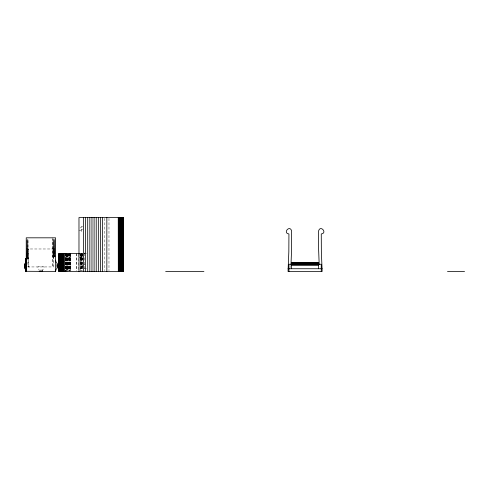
<?xml version="1.0" encoding="UTF-8"?>
<svg xmlns="http://www.w3.org/2000/svg" width="489" height="489" viewBox="0 0 489 489"><rect width="100%" height="100%" fill="white"/><g stroke="black" fill="none" stroke-linecap="round" stroke-linejoin="round"><path stroke-width="0.37" stroke-dasharray="2.44 1.83" d="M28.582 266.939L28.582 248.98M39.157 271.438C40.019 269.036 34.976 265.594 40.367 266.945M40.954 271.438L40.954 270.087M42.751 271.438C41.895 269.017 46.926 265.686 41.541 266.945M52.891 237.819L52.891 266.945L52.904 238.987M82.647 254.873L81.033 256.114L81.033 260.325L83.729 260.325M84.365 253.479L84.352 253.113M84.414 253.113L84.621 253.479M84.78 253.479L84.793 253.113M84.86 253.479L84.89 253.113M290.961 265.209L290.778 268.033M81.033 259.286L82.378 258.767M82.751 226.376L81.315 226.376L81.315 231.969L82.751 231.969M80.147 227.831L81.315 227.831M81.315 229.176L82.751 229.176M78.98 230.515L81.315 230.515M26.834 239.555L28.026 239.555M52.904 239.555L55.593 239.555M26.235 240.117L28.026 240.117M52.904 240.117L55.593 240.117M26.235 240.68L28.026 240.68M52.904 240.68L55.593 240.68M26.235 241.23L28.026 241.23M52.904 241.23L55.593 241.23M26.235 241.774L28.026 241.774M52.904 241.774L55.593 241.774M26.235 242.306L28.026 242.306M52.904 242.306L55.593 242.306M26.235 242.837L28.026 242.837M52.904 242.837L55.593 242.837M26.235 243.357L28.026 243.357M52.904 243.357L55.593 243.357M26.235 243.877L28.026 243.877M52.904 243.877L55.593 243.877M26.235 244.384L28.026 244.384M52.904 244.384L55.593 244.384M26.235 244.879L28.026 244.879M52.904 244.879L55.593 244.879M26.235 245.374L28.026 245.374M52.904 245.374L55.593 245.374M26.235 245.857L28.026 245.857M52.904 245.857L55.593 245.857M26.235 246.334L28.026 246.334M52.904 246.334L55.593 246.334M26.235 246.804L28.026 246.804M52.904 246.804L55.593 246.804M26.235 247.269L28.026 247.269M52.904 247.269L55.593 247.269M26.235 247.721L28.026 247.721M52.904 247.721L55.593 247.721M26.235 248.161L28.026 248.161M52.904 248.161L55.593 248.161M26.235 248.601L28.026 248.601M52.904 248.601L55.593 248.601M54.083 248.98L26.235 248.98L28.026 249.029L28.026 266.939L53.399 266.939L53.429 248.98L53.442 258.858M52.904 249.029L55.593 249.029M26.235 249.451L28.026 249.476M52.904 249.451L55.593 249.451M26.235 249.861L28.026 249.861M52.904 249.861L55.593 249.861M26.235 250.264L28.026 250.264M52.904 250.264L55.593 250.264M26.235 250.661L28.026 250.661M52.904 250.661L55.593 250.661M26.235 251.046L28.026 251.046M52.904 251.046L55.593 251.046M26.235 251.425L28.026 251.425M52.904 251.425L55.593 251.425M26.235 251.792L28.026 251.792M52.904 251.792L55.593 251.792M26.235 252.153L28.026 252.153M52.904 252.153L55.593 252.153M26.235 252.507L28.026 252.507M52.904 252.507L55.593 252.507M26.235 252.85L28.026 252.85M52.904 252.85L55.593 252.85M26.235 253.18L28.026 253.18M52.904 253.18L55.593 253.18M84.291 253.113L85.172 253.113M82.751 253.4L80.196 253.479L80.196 270.686M84.291 253.479L86.51 253.479M26.235 253.504L28.026 253.504M52.904 253.504L55.593 253.504M26.235 253.822L28.026 253.822M52.904 253.822L55.593 253.822M26.235 254.127L28.026 254.127M52.904 254.127L55.593 254.127M26.235 254.421L28.026 254.421M52.904 254.421L55.593 254.421M26.235 254.714L28.026 254.714M52.904 254.714L54.248 254.714M78.98 254.861L81.315 254.861M26.235 254.989L28.026 254.989M52.904 254.989L54.248 254.989M26.235 255.258L28.026 255.258M52.904 255.258L55.593 255.258M26.235 255.521L28.026 255.521M52.904 255.521L55.593 255.521M26.235 255.771L28.026 255.771M52.904 255.771L55.593 255.771M26.235 256.01L28.026 256.01M52.904 256.01L55.593 256.01M26.235 256.242L28.026 256.242M52.904 256.242L55.593 256.242M81.315 256.199L83.472 256.199M26.235 256.462L28.026 256.462M52.904 256.462L55.593 256.462M26.235 256.676L28.026 256.676M52.904 256.676L55.593 256.676M26.235 256.878L28.026 256.878M52.904 256.878L55.593 256.878M26.235 257.067L28.026 257.067M52.904 257.067L53.435 257.183M26.235 257.251L28.026 257.251M26.235 257.428L28.026 257.428M78.98 257.544L81.315 257.544M26.235 257.593L28.026 257.593M26.235 257.746L28.026 257.746M26.235 257.886L28.026 257.886M26.235 258.021L28.026 258.021M26.235 258.149L28.026 258.149M81.033 258.186L83.729 258.186M26.235 258.259L28.026 258.259M26.235 258.369L28.026 258.369M26.235 258.461L28.026 258.461M26.235 258.547L28.026 258.547M26.235 258.62L28.026 258.687M26.235 258.742L28.026 258.785M26.235 258.822L28.026 258.864M83.472 258.999L81.315 258.999L81.315 253.4M83.717 264.256L85.214 264.256M29.664 266.945L28.075 266.945L28.026 238.987M42.732 270.087L42.097 270.087M42.659 270.081L39.169 270.087L39.811 270.087M84.218 268.742L86.455 268.748M81.033 264.072L83.277 267.067L81.033 264.072L81.033 256.114M108.974 218.32L108.974 270.68M104.719 218.32L104.719 270.68M84.408 253.479L84.408 270.686M82.476 253.479L82.476 270.686M82.207 253.479L82.256 270.686M81.895 253.479L81.895 270.686M81.865 253.479L81.865 270.686M81.498 253.479L81.51 270.686M81.425 253.479L81.425 270.686M81.107 253.479L81.095 270.686M80.697 253.479L80.654 270.686M80.337 253.479L80.337 271.438M78.167 254.225L78.167 270.686M76.547 253.479L76.547 270.686M76.357 253.479L76.357 270.686M70.709 253.479L70.709 270.686M70.624 253.479L70.624 271.438M70.477 253.479L70.532 270.686M70.422 254.225L70.422 270.686M70.275 253.479L70.275 270.686M70.196 254.225L70.196 270.686M70.11 254.225L70.11 270.686M70.019 253.479L70.019 270.686M69.921 253.479L69.921 270.686M69.823 253.479L69.823 271.438M69.713 253.479L69.713 270.686M69.603 253.479L69.603 270.686M69.487 254.225L69.487 270.686M69.365 253.479L69.365 270.686M69.242 253.479L69.242 270.686M69.114 253.479L69.114 270.686M68.986 253.479L68.986 270.686M68.851 253.479L68.851 270.686M68.717 253.479L68.717 270.686M68.576 254.225L68.576 270.686M68.02 253.479L68.02 270.686M67.879 254.225L67.879 271.438M67.739 254.225L67.739 270.686M67.598 253.479L67.598 271.438M67.458 254.225L67.458 270.686M67.323 254.225L67.323 270.686M67.182 253.479L67.182 270.686M67.054 253.479L67.054 270.686M66.92 254.225L66.92 271.438M66.797 254.225L66.797 270.686M66.669 253.479L66.669 270.686M66.553 253.479L66.553 271.438M66.437 254.225L66.437 270.686M66.321 253.479L66.321 270.686M66.217 254.225L66.217 271.438M66.113 253.479L66.113 271.438M66.015 253.479L66.015 270.686M65.923 253.479L65.923 271.438M65.838 253.479L65.838 271.438M65.685 253.479L65.685 271.438M65.618 254.225L65.618 271.438M65.502 253.479L65.557 271.438M65.416 253.479L65.379 271.438M65.337 253.479L65.324 271.438"/><path stroke-width="0.73" d="M55.593 260.166L56.064 262.171L57.39 263.754L57.39 264.207L56.938 264.207L57.39 265.105L56.938 265.105L56.938 265.551L57.39 265.551L57.39 265.998L56.938 265.998L56.938 266.45L57.39 266.45L56.938 267.349L57.39 267.349L57.39 267.844L56.064 269.427L55.593 271.438L25.783 271.285M25.783 267.361L26.235 267.361M25.783 265.02L25.783 271.438M26.235 261.248L25.783 261.248L26.235 261.242L25.77 262.52L24.45 264.103L24.45 264.549L24.896 264.549L24.896 265.001L24.45 265.001L24.45 265.448L24.896 265.448L24.45 266.346L24.896 266.346L24.896 266.798L24.45 266.798L24.896 267.691L24.45 267.691L24.45 268.192L25.605 269.47L26.235 271.193M291.004 264.5L291.572 249.622L291.597 230.845C289.751 224.567 282.44 233.125 288.932 233.962L288.834 251.749L288.039 271.438L322.159 271.438L321.359 251.749L321.267 233.962C327.758 233.125 320.442 224.567 318.602 230.845L318.626 249.622L319.189 264.5M79.713 253.479L58.894 253.479L58.888 271.438L123.631 271.438L123.644 217.562L78.98 217.562L78.98 271.438M26.235 258.583L25.783 258.583L26.235 258.608M25.783 258.736L26.235 258.736M26.235 258.834L25.783 258.822M25.783 258.95L26.235 258.999L25.783 259.054M25.783 259.158L26.235 259.176L25.783 259.231M25.783 259.317L26.235 259.329M25.783 259.5L26.235 259.414M25.783 259.573L26.235 259.604L25.783 259.665M25.783 259.769L26.235 259.812M25.783 259.867L26.235 259.867M26.235 259.989L25.783 259.983L26.235 260.093M25.783 260.16L26.235 260.142M25.783 260.24L26.235 260.24M25.783 260.344L26.235 260.417M26.235 260.46L25.783 260.527L26.235 260.545M25.783 260.735L26.235 260.735M25.783 260.741L26.235 260.741M25.783 260.857L26.235 260.857M25.783 260.949L26.235 260.998M25.783 261.095L26.235 261.095M25.783 261.364L26.235 261.438M25.783 261.731L26.235 261.682M25.783 261.841L26.235 261.841L25.783 261.957M25.783 262.043L26.235 261.994M25.783 262.306L26.235 262.342M25.783 262.428L26.235 262.44M291.627 268.742L291.627 262.459L318.565 262.459L318.565 268.742M25.783 262.569L26.235 262.569M291.627 262.471L318.565 262.489M25.783 262.642L26.235 262.63M291.627 262.587L318.565 262.636M25.783 262.709L26.235 262.74M291.627 262.752L318.565 262.691M25.783 262.776L26.235 262.801M291.627 262.819L318.565 262.819M291.627 262.893L318.565 262.972M291.627 263.058L318.565 263.058M26.235 263.131L25.783 263.076M291.627 263.149L318.565 263.149M25.783 263.186L26.235 263.186M291.627 263.247L318.565 263.247M25.783 263.302L26.235 263.32M291.627 263.351L318.565 263.351M291.627 263.455L318.565 263.455M291.627 263.571L318.565 263.571M291.627 263.687L318.565 263.687M291.627 263.803L318.565 263.803M291.627 263.932L318.565 263.932M291.627 264.054L318.565 264.054M291.627 264.188L318.565 264.188M291.627 264.457L318.565 264.457M291.627 264.592L318.565 264.592M291.627 264.732L318.565 264.732M25.783 264.885L26.235 264.873M291.627 264.873L318.565 264.873M25.783 264.971L26.235 264.959M291.627 265.014L318.565 265.014M25.783 265.105L26.235 265.093L25.783 265.215M25.783 265.252L26.235 265.289M25.783 265.356L26.235 265.362M25.783 265.576L26.235 265.533M25.783 265.649L26.235 265.631M26.235 265.814L25.783 265.827L26.235 265.93M25.783 265.973L26.235 265.937M25.783 266.132L26.235 266.065M25.783 266.187L26.235 266.163M25.783 266.242L26.235 266.242M25.783 266.426L26.235 266.371M25.783 266.493L26.235 266.517M25.783 266.615L26.235 266.639M25.783 266.658L26.235 266.719M25.783 266.774L26.235 266.774M25.783 266.878L26.235 266.933L25.783 266.976M25.783 267.08L26.235 267.055M26.235 267.171L25.783 267.245L26.235 267.287M25.783 267.465L26.235 267.514M25.783 267.575L26.235 267.575M25.783 267.74L26.235 267.715M25.783 267.868L26.235 267.868L25.783 267.954M25.783 268.058L26.235 268.058M25.783 268.161L26.235 268.113M25.783 268.333L26.235 268.327M25.783 268.449L26.235 268.467M25.783 268.779L26.235 268.693M288.039 268.742L322.159 268.742M26.235 268.791L25.783 268.883L26.235 268.901M25.783 269.036L26.235 269.042M25.783 269.152L26.235 269.408L25.783 269.39M25.783 269.231L26.235 269.292M25.783 269.451L26.235 269.451M25.783 269.573L26.235 269.573M25.783 269.683L26.235 269.628M25.783 269.806L26.235 269.818M25.783 269.946L26.235 269.94M25.783 270.081L26.235 270.075L25.783 270.356M25.783 270.466L26.235 270.417M25.783 270.582L26.235 270.576M25.783 270.698L26.235 270.68M25.783 270.765L26.235 270.765M26.235 270.894L25.783 270.9L26.235 270.943M25.783 271.028L26.235 271.028M39.212 271.438L40.728 271.438M42.72 271.438L41.29 271.438M25.783 271.371L26.235 271.377M165.655 271.438L203.931 271.438M447.49 271.438L464.55 271.438M321.261 271.438L321.261 264.256L288.938 264.256L288.938 271.438M123.558 217.562L123.613 271.438M123.466 217.562L123.515 271.438M123.417 217.562L123.356 271.438L123.289 217.562M123.13 217.562L123.216 271.438M123.045 217.562L123.045 271.438M122.953 217.562L122.953 271.438M122.855 217.562L122.855 271.438M122.757 217.562L122.757 271.438M122.647 217.562L122.647 271.438M122.537 217.562L122.537 271.438M122.421 217.562L122.421 271.438M122.299 217.562L122.299 271.438M122.177 217.562L122.177 271.438M122.048 217.562L122.048 271.438M121.92 217.562L121.92 271.438M121.785 217.562L121.785 271.438M121.651 217.562L121.651 271.438M121.51 217.562L121.51 271.438M121.37 217.562L121.37 271.438M121.229 217.562L121.229 271.438M121.089 217.562L121.089 271.438M120.948 217.562L120.948 271.438M120.807 217.562L120.807 271.438M120.667 217.562L120.667 271.438M120.526 217.562L120.526 271.438M120.392 217.562L120.392 271.438M120.251 217.562L120.251 271.438M120.117 217.562L120.117 271.438M119.982 217.562L119.982 271.438M119.854 217.562L119.854 271.438M119.726 217.562L119.726 271.438M119.603 217.562L119.603 271.438M119.481 217.562L119.481 271.438M119.365 217.562L119.365 271.438M119.255 217.562L119.255 271.438M119.145 217.562L119.145 271.438M119.041 217.562L119.041 271.438M118.943 217.562L118.851 271.438M118.766 217.562L118.766 271.438M118.686 217.562L118.686 271.438M118.546 217.562L118.613 271.438M118.485 217.562L118.485 271.438M118.387 217.562L118.43 271.438M118.252 217.562L118.314 271.438M106.847 217.562L106.847 271.438M102.592 217.562L102.592 271.438M100.465 217.562L100.465 271.438M98.338 217.562L98.338 271.438M96.217 217.562L96.217 271.438M94.09 217.562L94.09 271.438M91.963 217.562L91.963 271.438M89.842 217.562L89.842 271.438M87.714 217.562L87.714 271.438M85.593 217.562L85.593 271.438M83.472 217.562L83.472 271.438M63.955 253.479L63.955 271.438L63.863 253.479M63.79 253.479L63.79 271.438M63.704 253.479L63.704 271.438M63.613 253.479L63.613 271.438M63.521 253.479L63.521 271.438M63.417 253.479L63.417 271.438M63.313 253.479L63.313 271.438M63.203 253.479L63.203 271.438M63.087 253.479L63.087 271.438M62.965 253.479L62.965 271.438M62.843 253.479L62.843 271.438M62.72 253.479L62.72 271.438M62.592 253.479L62.592 271.438M62.458 253.479L62.458 271.438M62.323 253.479L62.323 271.438M62.189 253.479L62.189 271.438M62.048 253.479L62.048 271.438M61.907 253.479L61.907 271.438M61.767 253.479L61.767 271.438M61.626 253.479L61.626 271.438M61.486 253.479L61.486 271.438M61.345 253.479L61.345 271.438M61.204 253.479L61.204 271.438M61.064 253.479L61.064 271.438M60.929 253.479L60.929 271.438M60.789 253.479L60.789 271.438M60.66 253.479L60.66 271.438M60.526 253.479L60.526 271.438M60.398 253.479L60.398 271.438M60.275 253.479L60.275 271.438M60.153 253.479L60.153 271.438M60.037 253.479L60.037 271.438M59.921 253.479L59.921 271.438M59.811 253.479L59.811 271.438M59.707 253.479L59.707 271.438M59.609 253.479L59.609 271.438M59.517 253.479L59.517 271.438M59.426 253.479L59.426 271.438M59.346 253.479L59.273 271.438M59.2 253.479L59.2 271.438M59.138 271.438L59.083 253.479L58.992 271.438M55.593 271.438L55.593 237.819L26.235 237.819L26.235 271.438M25.783 258.461L25.783 263.595L26.235 263.595L26.235 258.461L25.783 258.485M26.235 261.548L25.783 261.529L26.235 261.566M26.235 262.116L25.783 262.116L26.235 262.177M26.235 262.972L25.783 262.966L26.235 263.021M26.235 263.449L25.783 263.559L26.235 263.485M26.235 268.577L25.783 268.559L26.235 268.608"/></g></svg>
